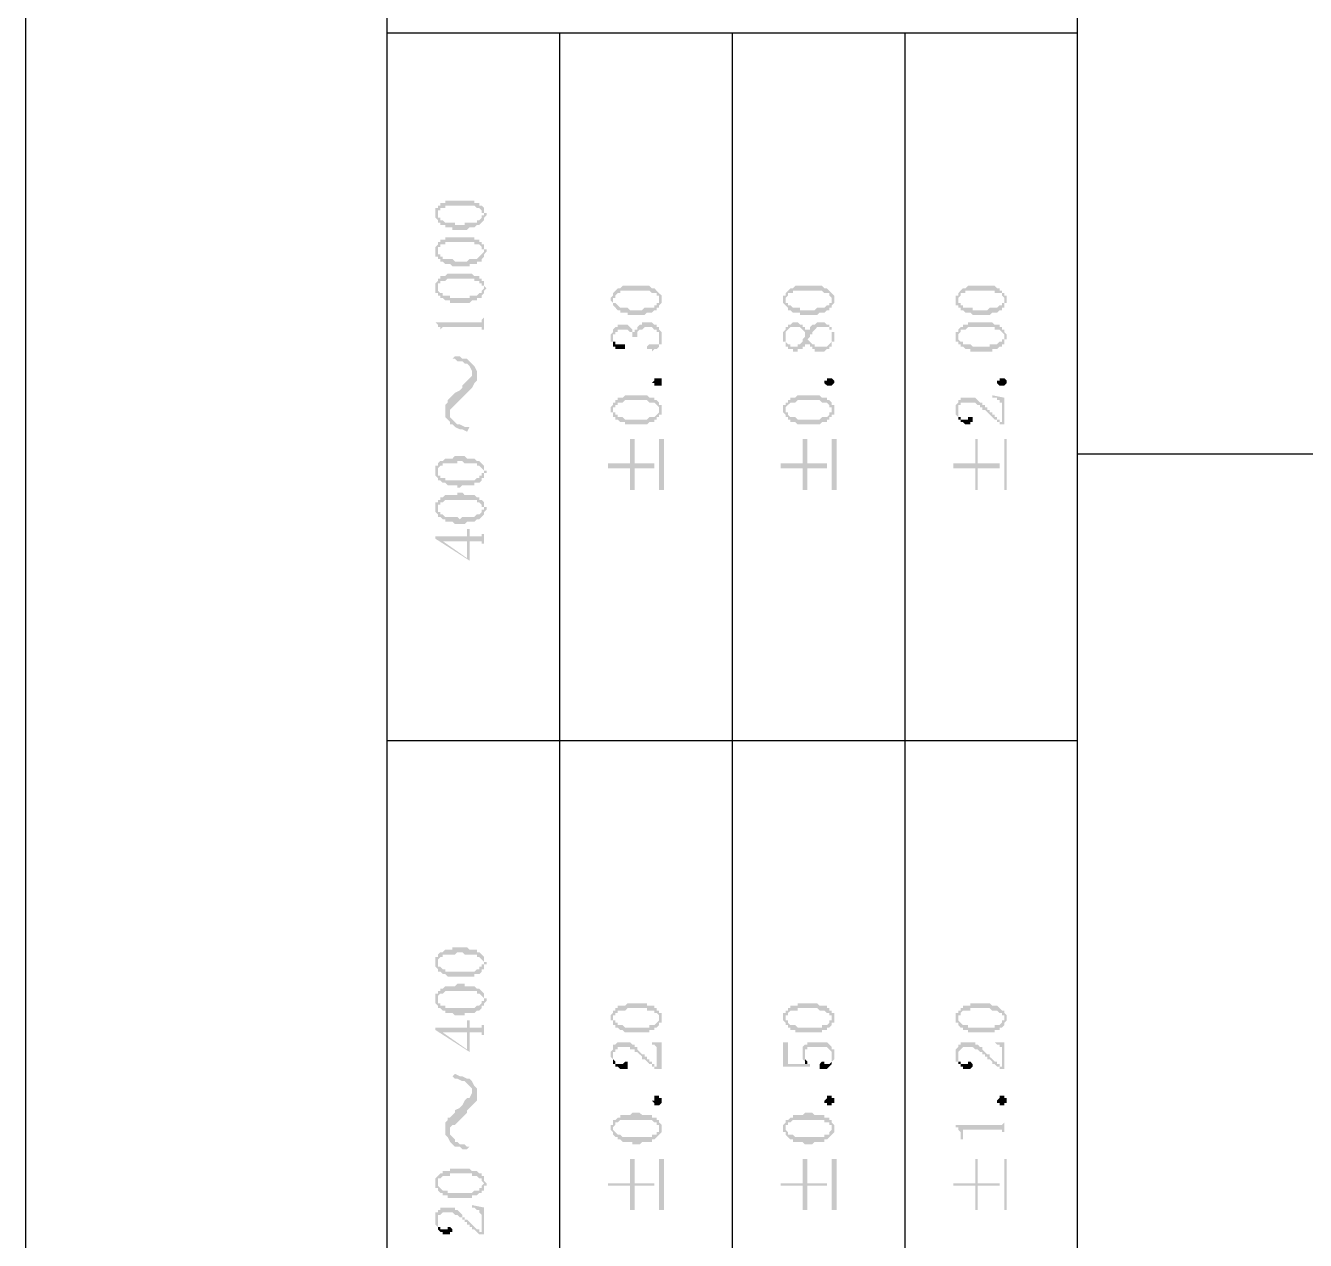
# Model space of a CAD drawing. Header units: inches. Extents: x 3613 to 8393, y -2205 to -794.
# Drawn here: x 3613.22 to 3636.98, y -1768.94 to -1746.4 of the extents above; entities that cross this region are included whole.
import ezdxf

# ---------------------------------------------------------------- set-up
doc = ezdxf.new("R2010")
doc.units = ezdxf.units.IN
doc.header["$MEASUREMENT"] = 0

msp = doc.modelspace()

# ---------------------------------------------------------------- hatches: boundary and pattern name
at = {"transparency": 33554559}
for points in [[(3620.83, -1749.921), (3620.83, -1749.967), (3620.83, -1749.967), (3620.875, -1750.012), (3620.875, -1749.876), (3620.875, -1749.831), (3620.921, -1749.831), (3620.921, -1749.786), (3621.011, -1749.786), (3621.011, -1749.741), (3621.552, -1749.741), (3621.598, -1749.786), (3621.643, -1749.786), (3621.688, -1749.831), (3621.688, -1749.876), (3621.733, -1749.876), (3621.733, -1749.921), (3621.733, -1749.786), (3621.688, -1749.741), (3621.643, -1749.741), (3621.643, -1749.696), (3621.552, -1749.696), (3621.552, -1749.651), (3621.011, -1749.651), (3621.011, -1749.696), (3620.921, -1749.696), (3620.921, -1749.741), (3620.875, -1749.741), (3620.875, -1749.786), (3620.83, -1749.786), (3620.83, -1749.831), (3620.83, -1749.876)], [(3620.875, -1750.012), (3620.875, -1750.057), (3620.921, -1750.057), (3620.921, -1750.102), (3621.011, -1750.102), (3621.011, -1750.147), (3621.146, -1750.147), (3621.146, -1750.192), (3621.417, -1750.192), (3621.462, -1750.147), (3621.552, -1750.147), (3621.598, -1750.102), (3621.643, -1750.102), (3621.688, -1750.057), (3621.688, -1750.057), (3621.733, -1750.012), (3621.733, -1749.967), (3621.733, -1749.967), (3621.778, -1749.921), (3621.778, -1749.876), (3621.733, -1749.876), (3621.733, -1749.831), (3621.733, -1749.786), (3621.733, -1749.921), (3621.688, -1749.921), (3621.688, -1749.967), (3621.688, -1749.967), (3621.643, -1750.012), (3621.598, -1750.012), (3621.598, -1750.057), (3621.372, -1750.057), (3621.372, -1750.102), (3621.191, -1750.102), (3621.191, -1750.057), (3621.011, -1750.057), (3620.966, -1750.012), (3620.921, -1750.012), (3620.921, -1749.967), (3620.875, -1749.967), (3620.875, -1749.921), (3620.875, -1749.921)], [(3620.83, -1750.598), (3620.83, -1750.689), (3620.875, -1750.689), (3620.875, -1750.598), (3620.875, -1750.553), (3620.875, -1750.508), (3620.921, -1750.508), (3620.921, -1750.463), (3621.011, -1750.463), (3621.011, -1750.418), (3621.552, -1750.418), (3621.552, -1750.463), (3621.643, -1750.463), (3621.688, -1750.508), (3621.688, -1750.553), (3621.733, -1750.553), (3621.733, -1750.598), (3621.733, -1750.463), (3621.688, -1750.463), (3621.688, -1750.418), (3621.643, -1750.418), (3621.643, -1750.373), (3621.552, -1750.373), (3621.552, -1750.328), (3621.011, -1750.328), (3621.011, -1750.373), (3620.921, -1750.373), (3620.921, -1750.418), (3620.875, -1750.418), (3620.875, -1750.463), (3620.875, -1750.463), (3620.83, -1750.508), (3620.83, -1750.553), (3620.83, -1750.553)], [(3620.875, -1750.689), (3620.875, -1750.734), (3620.921, -1750.734), (3620.921, -1750.779), (3620.966, -1750.779), (3621.011, -1750.824), (3621.101, -1750.824), (3621.146, -1750.869), (3621.462, -1750.869), (3621.462, -1750.824), (3621.598, -1750.824), (3621.598, -1750.779), (3621.688, -1750.779), (3621.688, -1750.734), (3621.688, -1750.734), (3621.733, -1750.689), (3621.733, -1750.644), (3621.733, -1750.644), (3621.778, -1750.598), (3621.778, -1750.553), (3621.733, -1750.553), (3621.733, -1750.508), (3621.733, -1750.463), (3621.733, -1750.598), (3621.733, -1750.598), (3621.688, -1750.644), (3621.688, -1750.644), (3621.643, -1750.689), (3621.643, -1750.689), (3621.598, -1750.734), (3621.462, -1750.734), (3621.417, -1750.779), (3621.191, -1750.779), (3621.146, -1750.734), (3620.966, -1750.734), (3620.966, -1750.689), (3620.921, -1750.689), (3620.921, -1750.644), (3620.875, -1750.644), (3620.875, -1750.598), (3620.875, -1750.598)], [(3620.83, -1751.275), (3620.83, -1751.321), (3620.83, -1751.366), (3620.875, -1751.366), (3620.875, -1751.411), (3620.875, -1751.275), (3620.875, -1751.23), (3620.875, -1751.185), (3620.921, -1751.185), (3620.921, -1751.14), (3621.011, -1751.14), (3621.056, -1751.095), (3621.552, -1751.095), (3621.552, -1751.14), (3621.643, -1751.14), (3621.643, -1751.185), (3621.688, -1751.185), (3621.688, -1751.23), (3621.733, -1751.23), (3621.733, -1751.275), (3621.733, -1751.14), (3621.688, -1751.14), (3621.688, -1751.095), (3621.643, -1751.095), (3621.643, -1751.05), (3621.552, -1751.05), (3621.507, -1751.005), (3621.056, -1751.005), (3621.011, -1751.05), (3620.921, -1751.05), (3620.921, -1751.095), (3620.875, -1751.095), (3620.875, -1751.14), (3620.875, -1751.14), (3620.83, -1751.185), (3620.83, -1751.23), (3620.83, -1751.23)], [(3620.875, -1751.411), (3620.921, -1751.411), (3620.921, -1751.456), (3620.966, -1751.456), (3621.011, -1751.501), (3621.101, -1751.501), (3621.101, -1751.546), (3621.462, -1751.546), (3621.507, -1751.501), (3621.598, -1751.501), (3621.598, -1751.456), (3621.688, -1751.456), (3621.688, -1751.411), (3621.688, -1751.411), (3621.733, -1751.366), (3621.733, -1751.321), (3621.733, -1751.321), (3621.778, -1751.275), (3621.778, -1751.275), (3621.733, -1751.23), (3621.733, -1751.185), (3621.733, -1751.14), (3621.733, -1751.275), (3621.733, -1751.275), (3621.688, -1751.321), (3621.688, -1751.366), (3621.643, -1751.366), (3621.598, -1751.411), (3621.462, -1751.411), (3621.462, -1751.456), (3621.101, -1751.456), (3621.101, -1751.411), (3620.966, -1751.411), (3620.966, -1751.366), (3620.921, -1751.366), (3620.875, -1751.321), (3620.875, -1751.275), (3620.875, -1751.275)], [(3624.08, -1751.501), (3624.08, -1751.501), (3624.125, -1751.546), (3624.125, -1751.591), (3624.125, -1751.501), (3624.125, -1751.456), (3624.17, -1751.456), (3624.17, -1751.411), (3624.17, -1751.411), (3624.215, -1751.366), (3624.26, -1751.366), (3624.26, -1751.321), (3624.802, -1751.321), (3624.847, -1751.366), (3624.937, -1751.366), (3624.937, -1751.411), (3624.982, -1751.411), (3624.982, -1751.456), (3624.982, -1751.501), (3624.982, -1751.366), (3624.982, -1751.366), (3624.937, -1751.321), (3624.937, -1751.321), (3624.892, -1751.275), (3624.847, -1751.275), (3624.802, -1751.23), (3624.305, -1751.23), (3624.26, -1751.275), (3624.215, -1751.275), (3624.17, -1751.321), (3624.17, -1751.321), (3624.125, -1751.366), (3624.125, -1751.411), (3624.125, -1751.411), (3624.08, -1751.456), (3624.08, -1751.456)], [(3627.284, -1751.501), (3627.284, -1751.546), (3627.329, -1751.591), (3627.329, -1751.501), (3627.329, -1751.456), (3627.329, -1751.456), (3627.374, -1751.411), (3627.374, -1751.366), (3627.465, -1751.366), (3627.465, -1751.321), (3628.006, -1751.321), (3628.051, -1751.366), (3628.142, -1751.366), (3628.142, -1751.411), (3628.142, -1751.411), (3628.187, -1751.456), (3628.187, -1751.501), (3628.187, -1751.366), (3628.187, -1751.366), (3628.142, -1751.321), (3628.142, -1751.321), (3628.097, -1751.275), (3628.051, -1751.275), (3628.006, -1751.23), (3627.51, -1751.23), (3627.465, -1751.275), (3627.42, -1751.275), (3627.374, -1751.321), (3627.374, -1751.321), (3627.329, -1751.366), (3627.329, -1751.411), (3627.284, -1751.411), (3627.284, -1751.456), (3627.284, -1751.456)], [(3630.489, -1751.501), (3630.489, -1751.591), (3630.534, -1751.591), (3630.534, -1751.501), (3630.534, -1751.456), (3630.534, -1751.456), (3630.579, -1751.411), (3630.579, -1751.366), (3630.669, -1751.366), (3630.669, -1751.321), (3631.211, -1751.321), (3631.211, -1751.366), (3631.346, -1751.366), (3631.346, -1751.411), (3631.346, -1751.411), (3631.391, -1751.456), (3631.391, -1751.501), (3631.391, -1751.366), (3631.346, -1751.366), (3631.346, -1751.321), (3631.301, -1751.321), (3631.301, -1751.275), (3631.256, -1751.275), (3631.211, -1751.23), (3630.714, -1751.23), (3630.669, -1751.275), (3630.624, -1751.275), (3630.579, -1751.321), (3630.579, -1751.321), (3630.534, -1751.366), (3630.534, -1751.411), (3630.489, -1751.411), (3630.489, -1751.456), (3630.489, -1751.456)], [(3624.125, -1751.591), (3624.17, -1751.636), (3624.17, -1751.636), (3624.215, -1751.682), (3624.26, -1751.682), (3624.26, -1751.727), (3624.396, -1751.727), (3624.396, -1751.772), (3624.712, -1751.772), (3624.757, -1751.727), (3624.847, -1751.727), (3624.892, -1751.682), (3624.937, -1751.682), (3624.937, -1751.636), (3624.982, -1751.636), (3624.982, -1751.591), (3624.982, -1751.591), (3625.028, -1751.546), (3625.028, -1751.501), (3625.028, -1751.456), (3625.028, -1751.411), (3625.028, -1751.411), (3624.982, -1751.366), (3624.982, -1751.501), (3624.982, -1751.546), (3624.937, -1751.546), (3624.937, -1751.591), (3624.892, -1751.591), (3624.892, -1751.636), (3624.712, -1751.636), (3624.667, -1751.682), (3624.441, -1751.682), (3624.396, -1751.636), (3624.26, -1751.636), (3624.215, -1751.591), (3624.215, -1751.591), (3624.17, -1751.546), (3624.125, -1751.546), (3624.125, -1751.501), (3624.125, -1751.501)], [(3627.329, -1751.591), (3627.374, -1751.636), (3627.374, -1751.682), (3627.42, -1751.682), (3627.465, -1751.727), (3627.6, -1751.727), (3627.6, -1751.772), (3627.916, -1751.772), (3627.961, -1751.727), (3628.051, -1751.727), (3628.097, -1751.682), (3628.142, -1751.682), (3628.142, -1751.636), (3628.187, -1751.636), (3628.187, -1751.591), (3628.187, -1751.591), (3628.232, -1751.546), (3628.232, -1751.501), (3628.232, -1751.456), (3628.232, -1751.411), (3628.232, -1751.411), (3628.187, -1751.366), (3628.187, -1751.501), (3628.187, -1751.546), (3628.142, -1751.546), (3628.142, -1751.591), (3628.097, -1751.591), (3628.051, -1751.636), (3627.916, -1751.636), (3627.871, -1751.682), (3627.6, -1751.682), (3627.6, -1751.636), (3627.465, -1751.636), (3627.42, -1751.591), (3627.374, -1751.591), (3627.374, -1751.546), (3627.329, -1751.546), (3627.329, -1751.501), (3627.329, -1751.501)], [(3630.534, -1751.591), (3630.534, -1751.636), (3630.579, -1751.636), (3630.579, -1751.682), (3630.624, -1751.682), (3630.669, -1751.727), (3630.759, -1751.727), (3630.804, -1751.772), (3631.12, -1751.772), (3631.166, -1751.727), (3631.256, -1751.727), (3631.301, -1751.682), (3631.346, -1751.682), (3631.346, -1751.636), (3631.391, -1751.636), (3631.391, -1751.591), (3631.391, -1751.546), (3631.436, -1751.546), (3631.436, -1751.501), (3631.436, -1751.456), (3631.436, -1751.411), (3631.391, -1751.411), (3631.391, -1751.366), (3631.391, -1751.501), (3631.391, -1751.546), (3631.346, -1751.546), (3631.346, -1751.591), (3631.301, -1751.591), (3631.256, -1751.636), (3631.12, -1751.636), (3631.075, -1751.682), (3630.804, -1751.682), (3630.804, -1751.636), (3630.624, -1751.636), (3630.624, -1751.591), (3630.579, -1751.591), (3630.579, -1751.546), (3630.534, -1751.546), (3630.534, -1751.501), (3630.534, -1751.501)], [(3620.83, -1751.907), (3620.83, -1751.907), (3620.875, -1751.952), (3620.875, -1751.997), (3620.921, -1751.997), (3620.921, -1752.043), (3620.921, -1752.133), (3620.921, -1752.043), (3620.966, -1751.997), (3621.688, -1751.997), (3621.688, -1752.043), (3621.733, -1752.043), (3621.733, -1752.133), (3621.733, -1751.727), (3621.733, -1751.817), (3621.733, -1751.817), (3621.688, -1751.862), (3621.688, -1751.907), (3621.643, -1751.907)], [(3624.08, -1752.178), (3624.08, -1752.268), (3624.125, -1752.268), (3624.125, -1752.313), (3624.125, -1752.178), (3624.125, -1752.133), (3624.17, -1752.133), (3624.17, -1752.088), (3624.215, -1752.088), (3624.215, -1752.043), (3624.396, -1752.043), (3624.441, -1752.088), (3624.486, -1752.088), (3624.486, -1752.133), (3624.486, -1752.178), (3624.531, -1752.178), (3624.531, -1752.268), (3624.531, -1752.178), (3624.576, -1752.178), (3624.576, -1752.133), (3624.576, -1752.088), (3624.576, -1752.088), (3624.621, -1752.043), (3624.667, -1752.043), (3624.712, -1751.997), (3624.847, -1751.997), (3624.892, -1752.043), (3624.937, -1752.043), (3624.937, -1752.088), (3624.982, -1752.088), (3624.982, -1752.133), (3624.982, -1752.223), (3624.982, -1752.043), (3624.982, -1751.997), (3624.937, -1751.997), (3624.937, -1751.952), (3624.892, -1751.952), (3624.847, -1751.907), (3624.667, -1751.907), (3624.667, -1751.952), (3624.621, -1751.952), (3624.576, -1751.997), (3624.576, -1752.043), (3624.531, -1752.043), (3624.531, -1752.133), (3624.531, -1752.088), (3624.486, -1752.088), (3624.486, -1752.043), (3624.486, -1752.043), (3624.441, -1751.997), (3624.441, -1751.997), (3624.396, -1751.952), (3624.215, -1751.952), (3624.215, -1751.997), (3624.17, -1751.997), (3624.125, -1752.043), (3624.125, -1752.088), (3624.125, -1752.088), (3624.08, -1752.133), (3624.08, -1752.133)], [(3627.284, -1752.178), (3627.284, -1752.268), (3627.329, -1752.268), (3627.329, -1752.313), (3627.329, -1752.359), (3627.374, -1752.359), (3627.374, -1752.404), (3627.465, -1752.404), (3627.465, -1752.449), (3627.555, -1752.449), (3627.555, -1752.404), (3627.645, -1752.404), (3627.645, -1752.359), (3627.69, -1752.359), (3627.69, -1752.313), (3627.735, -1752.313), (3627.735, -1752.268), (3627.735, -1752.313), (3627.735, -1752.223), (3627.735, -1752.223), (3627.781, -1752.178), (3627.781, -1752.133), (3627.826, -1752.133), (3627.826, -1752.088), (3627.826, -1752.088), (3627.871, -1752.043), (3627.871, -1752.043), (3627.916, -1751.997), (3628.142, -1751.997), (3628.142, -1752.043), (3628.187, -1752.043), (3628.187, -1752.133), (3628.187, -1752.313), (3628.187, -1752.268), (3628.232, -1752.268), (3628.232, -1752.223), (3628.232, -1752.133), (3628.232, -1752.088), (3628.187, -1752.088), (3628.187, -1752.043), (3628.187, -1751.997), (3628.142, -1751.997), (3628.142, -1751.952), (3628.097, -1751.952), (3628.051, -1751.907), (3627.916, -1751.907), (3627.871, -1751.952), (3627.826, -1751.952), (3627.781, -1751.997), (3627.781, -1752.043), (3627.735, -1752.043), (3627.735, -1752.088), (3627.735, -1752.043), (3627.69, -1752.133), (3627.69, -1752.178), (3627.69, -1752.178), (3627.645, -1752.223), (3627.645, -1752.268), (3627.645, -1752.268), (3627.6, -1752.313), (3627.555, -1752.313), (3627.555, -1752.359), (3627.42, -1752.359), (3627.42, -1752.313), (3627.374, -1752.313), (3627.329, -1752.268), (3627.329, -1752.223), (3627.329, -1752.043), (3627.329, -1752.043), (3627.284, -1752.088), (3627.284, -1752.133), (3627.284, -1752.133)], [(3627.329, -1752.043), (3627.329, -1752.178), (3627.329, -1752.133), (3627.329, -1752.088), (3627.329, -1752.088), (3627.374, -1752.043), (3627.374, -1752.043), (3627.42, -1751.997), (3627.6, -1751.997), (3627.645, -1752.043), (3627.645, -1752.043), (3627.69, -1752.088), (3627.69, -1752.133), (3627.735, -1752.043), (3627.69, -1752.043), (3627.69, -1751.997), (3627.645, -1751.997), (3627.645, -1751.952), (3627.6, -1751.952), (3627.555, -1751.907), (3627.465, -1751.907), (3627.42, -1751.952), (3627.374, -1751.952), (3627.374, -1751.997), (3627.329, -1751.997)], [(3630.489, -1752.178), (3630.489, -1752.223), (3630.489, -1752.268), (3630.534, -1752.268), (3630.534, -1752.313), (3630.534, -1752.178), (3630.534, -1752.133), (3630.534, -1752.133), (3630.579, -1752.088), (3630.579, -1752.043), (3630.669, -1752.043), (3630.714, -1751.997), (3631.211, -1751.997), (3631.211, -1752.043), (3631.301, -1752.043), (3631.346, -1752.088), (3631.346, -1752.088), (3631.391, -1752.133), (3631.391, -1752.178), (3631.391, -1752.043), (3631.346, -1752.043), (3631.346, -1751.997), (3631.301, -1751.997), (3631.301, -1751.952), (3631.211, -1751.952), (3631.166, -1751.907), (3630.714, -1751.907), (3630.714, -1751.952), (3630.624, -1751.952), (3630.624, -1751.997), (3630.579, -1751.997), (3630.534, -1752.043), (3630.534, -1752.088), (3630.489, -1752.088), (3630.489, -1752.133), (3630.489, -1752.133)], [(3624.757, -1752.359), (3624.757, -1752.404), (3624.847, -1752.404), (3624.847, -1752.449), (3624.847, -1752.449), (3624.892, -1752.404), (3624.937, -1752.404), (3624.982, -1752.359), (3624.982, -1752.313), (3625.028, -1752.313), (3625.028, -1752.268), (3625.028, -1752.178), (3625.028, -1752.133), (3625.028, -1752.088), (3625.028, -1752.088), (3624.982, -1752.043), (3624.982, -1752.223), (3624.982, -1752.313), (3624.802, -1752.313)], [(3627.735, -1752.313), (3627.781, -1752.313), (3627.781, -1752.359), (3627.826, -1752.359), (3627.826, -1752.404), (3627.871, -1752.404), (3627.871, -1752.449), (3628.051, -1752.449), (3628.097, -1752.404), (3628.142, -1752.404), (3628.142, -1752.359), (3628.187, -1752.359), (3628.187, -1752.313), (3628.187, -1752.178), (3628.187, -1752.268), (3628.187, -1752.268), (3628.142, -1752.313), (3628.142, -1752.313), (3628.097, -1752.359), (3627.871, -1752.359), (3627.871, -1752.313), (3627.826, -1752.313), (3627.781, -1752.268), (3627.781, -1752.268), (3627.735, -1752.223)], [(3630.534, -1752.313), (3630.579, -1752.313), (3630.579, -1752.359), (3630.624, -1752.359), (3630.669, -1752.404), (3630.759, -1752.404), (3630.759, -1752.449), (3631.166, -1752.449), (3631.166, -1752.404), (3631.256, -1752.404), (3631.301, -1752.359), (3631.346, -1752.359), (3631.346, -1752.313), (3631.391, -1752.313), (3631.391, -1752.268), (3631.391, -1752.223), (3631.436, -1752.223), (3631.436, -1752.178), (3631.436, -1752.133), (3631.436, -1752.133), (3631.391, -1752.088), (3631.391, -1752.043), (3631.391, -1752.178), (3631.391, -1752.223), (3631.346, -1752.223), (3631.346, -1752.268), (3631.301, -1752.268), (3631.256, -1752.313), (3631.12, -1752.313), (3631.12, -1752.359), (3630.804, -1752.359), (3630.759, -1752.313), (3630.624, -1752.313), (3630.624, -1752.268), (3630.579, -1752.268), (3630.534, -1752.223), (3630.534, -1752.178), (3630.534, -1752.178)], [(3624.125, -1752.313), (3624.125, -1752.359), (3624.17, -1752.359), (3624.17, -1752.404), (3624.351, -1752.404), (3624.351, -1752.359), (3624.351, -1752.313), (3624.17, -1752.313), (3624.17, -1752.268), (3624.125, -1752.268), (3624.125, -1752.223), (3624.125, -1752.223)], [(3621.146, -1752.584), (3621.191, -1752.584), (3621.236, -1752.629), (3621.327, -1752.629), (3621.372, -1752.674), (3621.417, -1752.674), (3621.462, -1752.72), (3621.507, -1752.81), (3621.507, -1753.126), (3621.507, -1753.126), (3621.552, -1753.036), (3621.598, -1752.99), (3621.598, -1752.81), (3621.552, -1752.72), (3621.507, -1752.674), (3621.507, -1752.674), (3621.462, -1752.629), (3621.417, -1752.584), (3621.327, -1752.584), (3621.282, -1752.539), (3621.191, -1752.539)], [(3621.011, -1753.577), (3621.011, -1753.667), (3621.056, -1753.713), (3621.101, -1753.758), (3621.101, -1753.577), (3621.101, -1753.532), (3621.146, -1753.487), (3621.191, -1753.442), (3621.236, -1753.397), (3621.282, -1753.351), (3621.327, -1753.306), (3621.372, -1753.261), (3621.417, -1753.216), (3621.417, -1753.216), (3621.462, -1753.171), (3621.507, -1753.126), (3621.507, -1752.855), (3621.507, -1752.9), (3621.462, -1752.945), (3621.417, -1752.99), (3621.372, -1753.036), (3621.327, -1753.081), (3621.327, -1753.126), (3621.282, -1753.171), (3621.191, -1753.216), (3621.191, -1753.216), (3621.146, -1753.261), (3621.101, -1753.306), (3621.056, -1753.351), (3621.056, -1753.397), (3621.011, -1753.442), (3621.011, -1753.487)], [(3625.028, -1753.036), (3625.028, -1753.081), (3624.892, -1753.081), (3624.892, -1753.036), (3624.847, -1753.036), (3624.892, -1752.99), (3624.892, -1752.945), (3625.028, -1752.945), (3625.028, -1752.99), (3625.028, -1753.036)], [(3628.232, -1753.036), (3628.232, -1753.036), (3628.187, -1753.081), (3628.097, -1753.081), (3628.051, -1753.036), (3628.051, -1752.99), (3628.097, -1752.99), (3628.097, -1752.945), (3628.187, -1752.945), (3628.232, -1752.99), (3628.232, -1753.036)], [(3631.436, -1753.036), (3631.436, -1753.036), (3631.391, -1753.081), (3631.301, -1753.081), (3631.256, -1753.036), (3631.256, -1752.99), (3631.301, -1752.99), (3631.301, -1752.945), (3631.391, -1752.945), (3631.436, -1752.99), (3631.436, -1753.036)], [(3624.08, -1753.532), (3624.08, -1753.577), (3624.125, -1753.577), (3624.125, -1753.622), (3624.125, -1753.667), (3624.125, -1753.532), (3624.125, -1753.487), (3624.17, -1753.487), (3624.17, -1753.442), (3624.215, -1753.442), (3624.215, -1753.397), (3624.305, -1753.397), (3624.351, -1753.351), (3624.757, -1753.351), (3624.802, -1753.397), (3624.892, -1753.397), (3624.937, -1753.442), (3624.937, -1753.442), (3624.982, -1753.487), (3624.982, -1753.532), (3624.982, -1753.397), (3624.982, -1753.397), (3624.937, -1753.351), (3624.892, -1753.351), (3624.892, -1753.306), (3624.802, -1753.306), (3624.757, -1753.261), (3624.351, -1753.261), (3624.305, -1753.306), (3624.215, -1753.306), (3624.215, -1753.351), (3624.17, -1753.351), (3624.17, -1753.397), (3624.125, -1753.397), (3624.125, -1753.442), (3624.125, -1753.442), (3624.08, -1753.487), (3624.08, -1753.487)], [(3627.284, -1753.532), (3627.284, -1753.577), (3627.284, -1753.577), (3627.329, -1753.622), (3627.329, -1753.667), (3627.329, -1753.532), (3627.329, -1753.487), (3627.329, -1753.487), (3627.374, -1753.442), (3627.374, -1753.442), (3627.42, -1753.397), (3627.51, -1753.397), (3627.555, -1753.351), (3627.961, -1753.351), (3628.006, -1753.397), (3628.097, -1753.397), (3628.142, -1753.442), (3628.142, -1753.487), (3628.187, -1753.487), (3628.187, -1753.532), (3628.187, -1753.397), (3628.187, -1753.397), (3628.142, -1753.351), (3628.097, -1753.351), (3628.097, -1753.306), (3628.006, -1753.306), (3627.961, -1753.261), (3627.555, -1753.261), (3627.51, -1753.306), (3627.42, -1753.306), (3627.42, -1753.351), (3627.374, -1753.351), (3627.374, -1753.397), (3627.329, -1753.397), (3627.329, -1753.442), (3627.284, -1753.442), (3627.284, -1753.487), (3627.284, -1753.487)], [(3630.489, -1753.532), (3630.489, -1753.577), (3630.489, -1753.622), (3630.489, -1753.622), (3630.534, -1753.667), (3630.534, -1753.532), (3630.534, -1753.442), (3630.579, -1753.442), (3630.579, -1753.397), (3630.85, -1753.397), (3630.895, -1753.442), (3630.94, -1753.442), (3630.94, -1753.487), (3630.985, -1753.487), (3630.985, -1753.532), (3631.03, -1753.532), (3631.075, -1753.577), (3631.075, -1753.577), (3631.12, -1753.622), (3631.12, -1753.622), (3631.166, -1753.667), (3631.166, -1753.667), (3631.211, -1753.713), (3631.256, -1753.713), (3631.256, -1753.758), (3631.301, -1753.758), (3631.301, -1753.803), (3631.346, -1753.803), (3631.346, -1753.758), (3631.301, -1753.758), (3631.301, -1753.713), (3631.256, -1753.713), (3631.256, -1753.667), (3631.211, -1753.667), (3631.211, -1753.622), (3631.166, -1753.622), (3631.166, -1753.577), (3631.12, -1753.577), (3631.12, -1753.532), (3631.075, -1753.532), (3631.075, -1753.487), (3631.03, -1753.487), (3631.03, -1753.442), (3630.985, -1753.442), (3630.985, -1753.397), (3630.94, -1753.397), (3630.895, -1753.351), (3630.895, -1753.351), (3630.85, -1753.306), (3630.579, -1753.306), (3630.579, -1753.351), (3630.534, -1753.351), (3630.534, -1753.397), (3630.534, -1753.397), (3630.489, -1753.442), (3630.489, -1753.487), (3630.489, -1753.487)], [(3631.166, -1753.261), (3631.166, -1753.306), (3631.256, -1753.306), (3631.256, -1753.351), (3631.301, -1753.351), (3631.301, -1753.397), (3631.346, -1753.397), (3631.346, -1753.803), (3631.391, -1753.803), (3631.391, -1753.306)], [(3621.101, -1753.758), (3621.101, -1753.803), (3621.146, -1753.803), (3621.191, -1753.848), (3621.282, -1753.893), (3621.327, -1753.893), (3621.417, -1753.938), (3621.462, -1753.848), (3621.372, -1753.848), (3621.282, -1753.803), (3621.236, -1753.803), (3621.191, -1753.758), (3621.191, -1753.758), (3621.146, -1753.713), (3621.101, -1753.667), (3621.101, -1753.577)], [(3624.125, -1753.667), (3624.17, -1753.667), (3624.17, -1753.713), (3624.215, -1753.713), (3624.26, -1753.758), (3624.351, -1753.758), (3624.351, -1753.803), (3624.757, -1753.803), (3624.802, -1753.758), (3624.892, -1753.758), (3624.892, -1753.713), (3624.937, -1753.713), (3624.937, -1753.667), (3624.982, -1753.667), (3624.982, -1753.622), (3625.028, -1753.622), (3625.028, -1753.577), (3625.028, -1753.532), (3625.028, -1753.487), (3625.028, -1753.442), (3624.982, -1753.442), (3624.982, -1753.397), (3624.982, -1753.532), (3624.982, -1753.577), (3624.982, -1753.577), (3624.937, -1753.622), (3624.937, -1753.622), (3624.892, -1753.667), (3624.802, -1753.667), (3624.757, -1753.713), (3624.351, -1753.713), (3624.305, -1753.667), (3624.215, -1753.667), (3624.215, -1753.622), (3624.17, -1753.622), (3624.17, -1753.577), (3624.125, -1753.577), (3624.125, -1753.532), (3624.125, -1753.532)], [(3627.329, -1753.667), (3627.374, -1753.667), (3627.374, -1753.713), (3627.42, -1753.713), (3627.42, -1753.758), (3627.51, -1753.758), (3627.555, -1753.803), (3627.961, -1753.803), (3628.006, -1753.758), (3628.097, -1753.758), (3628.097, -1753.713), (3628.142, -1753.713), (3628.142, -1753.667), (3628.187, -1753.667), (3628.187, -1753.622), (3628.232, -1753.622), (3628.232, -1753.577), (3628.232, -1753.532), (3628.232, -1753.487), (3628.232, -1753.442), (3628.187, -1753.442), (3628.187, -1753.397), (3628.187, -1753.532), (3628.187, -1753.577), (3628.142, -1753.577), (3628.142, -1753.622), (3628.142, -1753.622), (3628.097, -1753.667), (3628.006, -1753.667), (3627.961, -1753.713), (3627.555, -1753.713), (3627.51, -1753.667), (3627.42, -1753.667), (3627.374, -1753.622), (3627.374, -1753.577), (3627.329, -1753.577), (3627.329, -1753.532), (3627.329, -1753.532)], [(3630.534, -1753.667), (3630.534, -1753.713), (3630.579, -1753.713), (3630.579, -1753.758), (3630.624, -1753.758), (3630.669, -1753.803), (3630.759, -1753.803), (3630.759, -1753.758), (3630.804, -1753.758), (3630.804, -1753.713), (3630.804, -1753.667), (3630.714, -1753.667), (3630.714, -1753.713), (3630.579, -1753.713), (3630.579, -1753.667), (3630.534, -1753.667), (3630.534, -1753.622), (3630.534, -1753.532)], [(3624.035, -1754.525), (3624.035, -1754.615), (3624.441, -1754.615), (3624.441, -1755.021), (3624.531, -1755.021), (3624.531, -1754.615), (3624.892, -1754.615), (3624.892, -1754.525), (3624.531, -1754.525), (3624.531, -1754.074), (3624.441, -1754.074), (3624.441, -1754.525)], [(3625.073, -1755.021), (3625.073, -1754.074), (3624.982, -1754.074), (3624.982, -1755.021)], [(3627.239, -1754.525), (3627.239, -1754.615), (3627.645, -1754.615), (3627.645, -1755.021), (3627.735, -1755.021), (3627.735, -1754.615), (3628.097, -1754.615), (3628.097, -1754.525), (3627.735, -1754.525), (3627.735, -1754.074), (3627.645, -1754.074), (3627.645, -1754.525)], [(3628.277, -1755.021), (3628.277, -1754.074), (3628.187, -1754.074), (3628.187, -1755.021)], [(3630.443, -1754.525), (3630.443, -1754.615), (3630.85, -1754.615), (3630.85, -1755.021), (3630.895, -1755.021), (3630.895, -1754.615), (3631.301, -1754.615), (3631.301, -1754.525), (3630.895, -1754.525), (3630.895, -1754.074), (3630.85, -1754.074), (3630.85, -1754.525)], [(3631.436, -1755.021), (3631.436, -1754.074), (3631.391, -1754.074), (3631.391, -1755.021)], [(3620.83, -1754.66), (3620.83, -1754.705), (3620.83, -1754.751), (3620.83, -1754.751), (3620.875, -1754.796), (3620.875, -1754.66), (3620.875, -1754.615), (3620.875, -1754.615), (3620.921, -1754.57), (3620.966, -1754.57), (3620.966, -1754.525), (3621.236, -1754.525), (3621.236, -1754.48), (3621.327, -1754.48), (3621.372, -1754.525), (3621.598, -1754.525), (3621.598, -1754.57), (3621.643, -1754.57), (3621.688, -1754.615), (3621.688, -1754.615), (3621.733, -1754.66), (3621.733, -1754.57), (3621.688, -1754.525), (3621.688, -1754.525), (3621.643, -1754.48), (3621.598, -1754.48), (3621.552, -1754.435), (3621.417, -1754.435), (3621.372, -1754.389), (3621.191, -1754.389), (3621.146, -1754.435), (3621.011, -1754.435), (3620.966, -1754.48), (3620.921, -1754.48), (3620.875, -1754.525), (3620.875, -1754.57), (3620.83, -1754.57), (3620.83, -1754.615)], [(3620.875, -1754.796), (3620.875, -1754.841), (3620.921, -1754.841), (3620.966, -1754.886), (3621.011, -1754.886), (3621.056, -1754.931), (3621.236, -1754.931), (3621.236, -1754.976), (3621.282, -1754.976), (3621.327, -1754.931), (3621.552, -1754.931), (3621.552, -1754.886), (3621.643, -1754.886), (3621.688, -1754.841), (3621.688, -1754.796), (3621.733, -1754.796), (3621.733, -1754.751), (3621.733, -1754.705), (3621.778, -1754.705), (3621.778, -1754.66), (3621.733, -1754.66), (3621.733, -1754.615), (3621.733, -1754.57), (3621.733, -1754.705), (3621.688, -1754.705), (3621.688, -1754.751), (3621.643, -1754.751), (3621.643, -1754.796), (3621.598, -1754.796), (3621.552, -1754.841), (3621.011, -1754.841), (3621.011, -1754.796), (3620.921, -1754.796), (3620.921, -1754.751), (3620.875, -1754.751), (3620.875, -1754.705), (3620.875, -1754.66)], [(3620.83, -1755.337), (3620.83, -1755.382), (3620.83, -1755.428), (3620.83, -1755.428), (3620.875, -1755.473), (3620.875, -1755.337), (3620.875, -1755.292), (3620.921, -1755.292), (3620.921, -1755.247), (3620.966, -1755.247), (3621.011, -1755.202), (3621.598, -1755.202), (3621.598, -1755.247), (3621.643, -1755.247), (3621.688, -1755.292), (3621.688, -1755.337), (3621.733, -1755.337), (3621.733, -1755.247), (3621.688, -1755.202), (3621.643, -1755.202), (3621.643, -1755.157), (3621.598, -1755.157), (3621.552, -1755.112), (3621.372, -1755.112), (3621.327, -1755.066), (3621.236, -1755.066), (3621.236, -1755.112), (3621.011, -1755.112), (3620.966, -1755.157), (3620.921, -1755.157), (3620.921, -1755.202), (3620.875, -1755.202), (3620.875, -1755.247), (3620.83, -1755.247), (3620.83, -1755.292)], [(3620.875, -1755.473), (3620.875, -1755.518), (3620.921, -1755.518), (3620.966, -1755.563), (3621.011, -1755.563), (3621.011, -1755.608), (3621.146, -1755.608), (3621.191, -1755.653), (3621.372, -1755.653), (3621.417, -1755.608), (3621.552, -1755.608), (3621.598, -1755.563), (3621.643, -1755.563), (3621.688, -1755.518), (3621.688, -1755.518), (3621.733, -1755.473), (3621.733, -1755.428), (3621.733, -1755.428), (3621.778, -1755.382), (3621.778, -1755.337), (3621.733, -1755.337), (3621.733, -1755.292), (3621.733, -1755.247), (3621.733, -1755.382), (3621.688, -1755.382), (3621.688, -1755.428), (3621.688, -1755.428), (3621.643, -1755.473), (3621.598, -1755.473), (3621.552, -1755.518), (3621.327, -1755.518), (3621.282, -1755.563), (3621.282, -1755.563), (3621.236, -1755.518), (3621.011, -1755.518), (3620.966, -1755.473), (3620.921, -1755.473), (3620.921, -1755.428), (3620.875, -1755.428), (3620.875, -1755.382), (3620.875, -1755.337)], [(3620.83, -1755.879), (3620.83, -1755.924), (3621.462, -1756.33), (3621.462, -1755.969), (3621.688, -1755.969), (3621.688, -1756.014), (3621.733, -1756.014), (3621.733, -1756.105), (3621.733, -1755.743), (3621.733, -1755.834), (3621.688, -1755.834), (3621.688, -1755.879), (3621.462, -1755.879), (3621.462, -1755.743), (3621.417, -1755.743), (3621.417, -1756.285), (3620.966, -1755.969), (3620.966, -1755.969)], [(3620.83, -1755.879), (3620.966, -1755.969), (3621.417, -1755.969), (3621.417, -1756.285), (3621.417, -1755.879)], [(3620.83, -1763.777), (3620.83, -1763.822), (3620.83, -1763.867), (3620.83, -1763.867), (3620.875, -1763.912), (3620.875, -1763.777), (3620.875, -1763.732), (3620.875, -1763.732), (3620.921, -1763.687), (3620.966, -1763.687), (3620.966, -1763.642), (3621.191, -1763.642), (3621.236, -1763.596), (3621.327, -1763.596), (3621.372, -1763.642), (3621.598, -1763.642), (3621.598, -1763.687), (3621.643, -1763.687), (3621.688, -1763.732), (3621.688, -1763.732), (3621.733, -1763.777), (3621.733, -1763.687), (3621.688, -1763.642), (3621.688, -1763.642), (3621.643, -1763.596), (3621.598, -1763.596), (3621.598, -1763.551), (3621.462, -1763.551), (3621.417, -1763.506), (3621.146, -1763.506), (3621.146, -1763.551), (3621.011, -1763.551), (3620.966, -1763.596), (3620.921, -1763.596), (3620.875, -1763.642), (3620.875, -1763.687), (3620.83, -1763.687), (3620.83, -1763.732)], [(3620.875, -1763.912), (3620.875, -1763.958), (3620.921, -1763.958), (3620.966, -1764.003), (3621.011, -1764.003), (3621.056, -1764.048), (3621.552, -1764.048), (3621.552, -1764.003), (3621.643, -1764.003), (3621.688, -1763.958), (3621.688, -1763.912), (3621.733, -1763.912), (3621.733, -1763.867), (3621.733, -1763.822), (3621.778, -1763.822), (3621.778, -1763.777), (3621.733, -1763.777), (3621.733, -1763.732), (3621.733, -1763.687), (3621.733, -1763.822), (3621.688, -1763.822), (3621.688, -1763.867), (3621.643, -1763.867), (3621.643, -1763.912), (3621.598, -1763.912), (3621.552, -1763.958), (3621.011, -1763.958), (3621.011, -1763.912), (3620.966, -1763.912), (3620.921, -1763.867), (3620.875, -1763.867), (3620.875, -1763.822), (3620.875, -1763.777)], [(3620.83, -1764.454), (3620.83, -1764.499), (3620.83, -1764.544), (3620.83, -1764.544), (3620.875, -1764.589), (3620.875, -1764.454), (3620.875, -1764.409), (3620.875, -1764.409), (3620.921, -1764.364), (3620.966, -1764.364), (3621.011, -1764.319), (3621.598, -1764.319), (3621.598, -1764.364), (3621.643, -1764.364), (3621.688, -1764.409), (3621.688, -1764.409), (3621.733, -1764.454), (3621.733, -1764.364), (3621.688, -1764.319), (3621.688, -1764.319), (3621.643, -1764.273), (3621.598, -1764.273), (3621.552, -1764.228), (3621.372, -1764.228), (3621.372, -1764.183), (3621.236, -1764.183), (3621.191, -1764.228), (3621.011, -1764.228), (3620.966, -1764.273), (3620.921, -1764.273), (3620.921, -1764.319), (3620.875, -1764.319), (3620.875, -1764.364), (3620.83, -1764.364), (3620.83, -1764.409)], [(3620.875, -1764.589), (3620.875, -1764.634), (3620.921, -1764.634), (3620.966, -1764.68), (3621.011, -1764.68), (3621.011, -1764.725), (3621.146, -1764.725), (3621.191, -1764.77), (3621.372, -1764.77), (3621.372, -1764.725), (3621.552, -1764.725), (3621.598, -1764.68), (3621.643, -1764.68), (3621.688, -1764.634), (3621.688, -1764.589), (3621.733, -1764.589), (3621.733, -1764.544), (3621.733, -1764.544), (3621.778, -1764.499), (3621.778, -1764.454), (3621.733, -1764.454), (3621.733, -1764.409), (3621.733, -1764.364), (3621.733, -1764.499), (3621.688, -1764.499), (3621.688, -1764.544), (3621.688, -1764.544), (3621.643, -1764.589), (3621.598, -1764.589), (3621.552, -1764.634), (3621.011, -1764.634), (3621.011, -1764.589), (3620.921, -1764.589), (3620.921, -1764.544), (3620.875, -1764.544), (3620.875, -1764.499), (3620.875, -1764.454)], [(3624.08, -1764.815), (3624.08, -1764.86), (3624.125, -1764.86), (3624.125, -1764.905), (3624.125, -1764.95), (3624.125, -1764.815), (3624.125, -1764.77), (3624.17, -1764.77), (3624.17, -1764.725), (3624.215, -1764.725), (3624.215, -1764.68), (3624.351, -1764.68), (3624.396, -1764.634), (3624.757, -1764.634), (3624.757, -1764.68), (3624.892, -1764.68), (3624.892, -1764.725), (3624.937, -1764.725), (3624.982, -1764.77), (3624.982, -1764.815), (3624.982, -1764.68), (3624.937, -1764.68), (3624.937, -1764.634), (3624.892, -1764.634), (3624.892, -1764.589), (3624.757, -1764.589), (3624.757, -1764.544), (3624.396, -1764.544), (3624.351, -1764.589), (3624.215, -1764.589), (3624.215, -1764.634), (3624.17, -1764.634), (3624.17, -1764.68), (3624.125, -1764.68), (3624.125, -1764.725), (3624.125, -1764.725), (3624.08, -1764.77)], [(3627.284, -1764.815), (3627.284, -1764.86), (3627.284, -1764.86), (3627.329, -1764.905), (3627.329, -1764.95), (3627.329, -1764.815), (3627.329, -1764.77), (3627.374, -1764.77), (3627.374, -1764.725), (3627.374, -1764.725), (3627.42, -1764.68), (3627.555, -1764.68), (3627.555, -1764.634), (3627.916, -1764.634), (3627.961, -1764.68), (3628.051, -1764.68), (3628.097, -1764.725), (3628.142, -1764.725), (3628.142, -1764.77), (3628.187, -1764.77), (3628.187, -1764.815), (3628.187, -1764.68), (3628.142, -1764.68), (3628.142, -1764.634), (3628.097, -1764.634), (3628.097, -1764.589), (3627.961, -1764.589), (3627.916, -1764.544), (3627.555, -1764.544), (3627.555, -1764.589), (3627.42, -1764.589), (3627.42, -1764.634), (3627.374, -1764.634), (3627.374, -1764.68), (3627.329, -1764.68), (3627.329, -1764.725), (3627.284, -1764.725)], [(3630.489, -1764.815), (3630.489, -1764.86), (3630.489, -1764.905), (3630.534, -1764.905), (3630.534, -1764.95), (3630.534, -1764.815), (3630.534, -1764.77), (3630.579, -1764.77), (3630.579, -1764.725), (3630.579, -1764.725), (3630.624, -1764.68), (3630.759, -1764.68), (3630.759, -1764.634), (3631.12, -1764.634), (3631.166, -1764.68), (3631.256, -1764.68), (3631.301, -1764.725), (3631.346, -1764.725), (3631.346, -1764.77), (3631.391, -1764.77), (3631.391, -1764.815), (3631.391, -1764.68), (3631.346, -1764.68), (3631.301, -1764.634), (3631.301, -1764.634), (3631.256, -1764.589), (3631.166, -1764.589), (3631.12, -1764.544), (3630.759, -1764.544), (3630.759, -1764.589), (3630.624, -1764.589), (3630.624, -1764.634), (3630.579, -1764.634), (3630.579, -1764.68), (3630.534, -1764.68), (3630.534, -1764.725), (3630.489, -1764.725)], [(3624.125, -1764.95), (3624.17, -1764.95), (3624.17, -1764.996), (3624.215, -1764.996), (3624.26, -1765.041), (3624.305, -1765.041), (3624.351, -1765.086), (3624.802, -1765.086), (3624.802, -1765.041), (3624.892, -1765.041), (3624.892, -1764.996), (3624.937, -1764.996), (3624.982, -1764.95), (3624.982, -1764.905), (3625.028, -1764.905), (3625.028, -1764.86), (3625.028, -1764.815), (3625.028, -1764.77), (3625.028, -1764.725), (3624.982, -1764.725), (3624.982, -1764.68), (3624.982, -1764.86), (3624.982, -1764.86), (3624.937, -1764.905), (3624.937, -1764.905), (3624.892, -1764.95), (3624.802, -1764.95), (3624.802, -1764.996), (3624.351, -1764.996), (3624.305, -1764.95), (3624.215, -1764.95), (3624.215, -1764.905), (3624.17, -1764.905), (3624.17, -1764.86), (3624.125, -1764.86), (3624.125, -1764.815)], [(3627.329, -1764.95), (3627.374, -1764.95), (3627.374, -1764.996), (3627.42, -1764.996), (3627.42, -1765.041), (3627.51, -1765.041), (3627.51, -1765.086), (3628.006, -1765.086), (3628.006, -1765.041), (3628.097, -1765.041), (3628.097, -1764.996), (3628.142, -1764.996), (3628.187, -1764.95), (3628.187, -1764.905), (3628.232, -1764.905), (3628.232, -1764.86), (3628.232, -1764.815), (3628.232, -1764.77), (3628.232, -1764.725), (3628.187, -1764.725), (3628.187, -1764.68), (3628.187, -1764.86), (3628.142, -1764.86), (3628.142, -1764.905), (3628.142, -1764.905), (3628.097, -1764.95), (3628.006, -1764.95), (3628.006, -1764.996), (3627.555, -1764.996), (3627.51, -1764.95), (3627.42, -1764.95), (3627.374, -1764.905), (3627.374, -1764.86), (3627.329, -1764.86), (3627.329, -1764.815)], [(3630.534, -1764.95), (3630.534, -1764.95), (3630.579, -1764.996), (3630.624, -1764.996), (3630.624, -1765.041), (3630.714, -1765.041), (3630.714, -1765.086), (3631.211, -1765.086), (3631.211, -1765.041), (3631.301, -1765.041), (3631.301, -1764.996), (3631.346, -1764.996), (3631.391, -1764.95), (3631.391, -1764.905), (3631.391, -1764.905), (3631.436, -1764.86), (3631.436, -1764.815), (3631.436, -1764.77), (3631.436, -1764.77), (3631.391, -1764.725), (3631.391, -1764.68), (3631.391, -1764.86), (3631.346, -1764.86), (3631.346, -1764.905), (3631.346, -1764.905), (3631.301, -1764.95), (3631.211, -1764.95), (3631.211, -1764.996), (3630.714, -1764.996), (3630.714, -1764.95), (3630.624, -1764.95), (3630.579, -1764.905), (3630.579, -1764.905), (3630.534, -1764.86), (3630.534, -1764.815)], [(3620.83, -1764.996), (3620.83, -1765.041), (3621.462, -1765.447), (3621.462, -1765.086), (3621.688, -1765.086), (3621.688, -1765.131), (3621.733, -1765.131), (3621.733, -1765.221), (3621.733, -1764.86), (3621.733, -1764.95), (3621.688, -1764.95), (3621.688, -1764.996), (3621.462, -1764.996), (3621.462, -1764.86), (3621.417, -1764.86), (3621.417, -1765.402), (3620.966, -1765.086), (3620.966, -1765.086)], [(3620.83, -1764.996), (3620.966, -1765.086), (3621.417, -1765.086), (3621.417, -1765.402), (3621.417, -1764.996)], [(3624.08, -1765.492), (3624.08, -1765.537), (3624.08, -1765.537), (3624.125, -1765.582), (3624.125, -1765.627), (3624.125, -1765.492), (3624.125, -1765.447), (3624.17, -1765.447), (3624.17, -1765.402), (3624.215, -1765.402), (3624.215, -1765.357), (3624.441, -1765.357), (3624.441, -1765.402), (3624.531, -1765.402), (3624.531, -1765.447), (3624.576, -1765.447), (3624.621, -1765.492), (3624.621, -1765.492), (3624.667, -1765.537), (3624.667, -1765.582), (3624.712, -1765.582), (3624.757, -1765.627), (3624.757, -1765.627), (3624.802, -1765.673), (3624.847, -1765.673), (3624.847, -1765.718), (3624.892, -1765.718), (3624.892, -1765.763), (3624.937, -1765.763), (3624.937, -1765.718), (3624.892, -1765.718), (3624.892, -1765.673), (3624.847, -1765.673), (3624.847, -1765.627), (3624.802, -1765.627), (3624.802, -1765.582), (3624.757, -1765.582), (3624.757, -1765.537), (3624.712, -1765.537), (3624.712, -1765.492), (3624.667, -1765.492), (3624.621, -1765.447), (3624.621, -1765.447), (3624.576, -1765.402), (3624.576, -1765.357), (3624.531, -1765.357), (3624.531, -1765.311), (3624.486, -1765.311), (3624.441, -1765.266), (3624.215, -1765.266), (3624.17, -1765.311), (3624.125, -1765.311), (3624.125, -1765.357), (3624.125, -1765.402), (3624.125, -1765.402), (3624.08, -1765.447)], [(3624.802, -1765.266), (3624.847, -1765.266), (3624.847, -1765.311), (3624.892, -1765.311), (3624.937, -1765.357), (3624.937, -1765.763), (3625.028, -1765.763), (3625.028, -1765.266)], [(3627.284, -1765.266), (3627.284, -1765.718), (3627.781, -1765.718), (3627.781, -1765.673), (3627.374, -1765.673), (3627.374, -1765.266)], [(3627.645, -1765.492), (3627.645, -1765.537), (3627.645, -1765.582), (3627.645, -1765.582), (3627.69, -1765.627), (3627.69, -1765.492), (3627.69, -1765.447), (3627.69, -1765.402), (3627.735, -1765.402), (3627.735, -1765.357), (3628.097, -1765.357), (3628.142, -1765.402), (3628.142, -1765.402), (3628.187, -1765.447), (3628.187, -1765.627), (3628.187, -1765.627), (3628.232, -1765.582), (3628.232, -1765.537), (3628.232, -1765.447), (3628.232, -1765.402), (3628.187, -1765.402), (3628.187, -1765.357), (3628.187, -1765.357), (3628.142, -1765.311), (3628.142, -1765.311), (3628.097, -1765.266), (3627.735, -1765.266), (3627.735, -1765.311), (3627.69, -1765.311), (3627.645, -1765.357), (3627.645, -1765.402), (3627.645, -1765.447)], [(3630.489, -1765.492), (3630.489, -1765.537), (3630.489, -1765.627), (3630.534, -1765.627), (3630.534, -1765.492), (3630.534, -1765.447), (3630.534, -1765.447), (3630.579, -1765.402), (3630.579, -1765.402), (3630.624, -1765.357), (3630.804, -1765.357), (3630.85, -1765.402), (3630.895, -1765.402), (3630.94, -1765.447), (3630.985, -1765.447), (3630.985, -1765.492), (3631.03, -1765.492), (3631.03, -1765.537), (3631.075, -1765.537), (3631.075, -1765.582), (3631.12, -1765.582), (3631.166, -1765.627), (3631.166, -1765.673), (3631.211, -1765.673), (3631.256, -1765.718), (3631.301, -1765.718), (3631.301, -1765.763), (3631.346, -1765.763), (3631.346, -1765.718), (3631.301, -1765.718), (3631.301, -1765.673), (3631.256, -1765.673), (3631.256, -1765.627), (3631.211, -1765.627), (3631.166, -1765.582), (3631.166, -1765.582), (3631.12, -1765.537), (3631.12, -1765.492), (3631.075, -1765.492), (3631.03, -1765.447), (3631.03, -1765.447), (3630.985, -1765.402), (3630.985, -1765.357), (3630.94, -1765.357), (3630.895, -1765.311), (3630.85, -1765.311), (3630.85, -1765.266), (3630.579, -1765.266), (3630.579, -1765.311), (3630.534, -1765.311), (3630.534, -1765.357), (3630.534, -1765.357), (3630.489, -1765.402)], [(3631.166, -1765.266), (3631.211, -1765.266), (3631.256, -1765.311), (3631.301, -1765.311), (3631.301, -1765.357), (3631.346, -1765.357), (3631.346, -1765.763), (3631.391, -1765.763), (3631.391, -1765.266)], [(3627.69, -1765.627), (3627.69, -1765.673), (3627.735, -1765.673), (3627.735, -1765.627), (3627.735, -1765.627), (3627.69, -1765.582), (3627.69, -1765.537), (3627.69, -1765.492)], [(3624.125, -1765.627), (3624.125, -1765.673), (3624.17, -1765.673), (3624.17, -1765.718), (3624.215, -1765.718), (3624.26, -1765.763), (3624.396, -1765.763), (3624.396, -1765.673), (3624.396, -1765.627), (3624.351, -1765.627), (3624.305, -1765.673), (3624.17, -1765.673), (3624.17, -1765.627), (3624.17, -1765.627), (3624.125, -1765.582), (3624.125, -1765.537), (3624.125, -1765.537)], [(3627.961, -1765.718), (3627.961, -1765.763), (3628.097, -1765.763), (3628.142, -1765.718), (3628.142, -1765.718), (3628.187, -1765.673), (3628.187, -1765.537), (3628.187, -1765.582), (3628.187, -1765.627), (3628.187, -1765.627), (3628.142, -1765.673), (3628.051, -1765.673), (3628.051, -1765.627), (3628.006, -1765.627), (3627.961, -1765.673), (3627.961, -1765.673)], [(3630.534, -1765.627), (3630.534, -1765.673), (3630.579, -1765.673), (3630.579, -1765.718), (3630.624, -1765.718), (3630.624, -1765.763), (3630.759, -1765.763), (3630.804, -1765.718), (3630.804, -1765.673), (3630.804, -1765.673), (3630.759, -1765.627), (3630.714, -1765.627), (3630.714, -1765.673), (3630.579, -1765.673), (3630.579, -1765.627), (3630.534, -1765.627), (3630.534, -1765.582), (3630.534, -1765.537), (3630.534, -1765.537)], [(3621.146, -1765.898), (3621.191, -1765.943), (3621.236, -1765.943), (3621.327, -1765.988), (3621.372, -1765.988), (3621.417, -1766.034), (3621.417, -1766.034), (3621.462, -1766.079), (3621.507, -1766.124), (3621.507, -1766.44), (3621.507, -1766.44), (3621.552, -1766.395), (3621.598, -1766.35), (3621.598, -1766.124), (3621.552, -1766.079), (3621.507, -1765.988), (3621.507, -1765.988), (3621.462, -1765.943), (3621.417, -1765.943), (3621.327, -1765.898), (3621.282, -1765.898), (3621.191, -1765.853)], [(3621.011, -1766.891), (3621.011, -1766.981), (3621.056, -1767.026), (3621.101, -1767.117), (3621.101, -1766.936), (3621.101, -1766.846), (3621.146, -1766.801), (3621.191, -1766.801), (3621.236, -1766.756), (3621.282, -1766.711), (3621.327, -1766.665), (3621.372, -1766.62), (3621.417, -1766.575), (3621.417, -1766.53), (3621.462, -1766.485), (3621.507, -1766.44), (3621.507, -1766.169), (3621.507, -1766.214), (3621.462, -1766.304), (3621.417, -1766.304), (3621.372, -1766.35), (3621.327, -1766.44), (3621.327, -1766.44), (3621.282, -1766.485), (3621.191, -1766.53), (3621.191, -1766.575), (3621.146, -1766.62), (3621.101, -1766.665), (3621.056, -1766.665), (3621.056, -1766.711), (3621.011, -1766.756), (3621.011, -1766.846)], [(3625.028, -1766.35), (3625.028, -1766.395), (3625.028, -1766.395), (3624.982, -1766.44), (3624.892, -1766.44), (3624.892, -1766.395), (3624.892, -1766.395), (3624.847, -1766.35), (3624.892, -1766.35), (3624.892, -1766.304), (3624.892, -1766.259), (3624.982, -1766.259), (3624.982, -1766.304), (3625.028, -1766.304), (3625.028, -1766.35)], [(3628.232, -1766.35), (3628.232, -1766.395), (3628.187, -1766.395), (3628.187, -1766.44), (3628.097, -1766.44), (3628.097, -1766.395), (3628.051, -1766.395), (3628.051, -1766.35), (3628.051, -1766.35), (3628.097, -1766.304), (3628.097, -1766.259), (3628.187, -1766.259), (3628.187, -1766.304), (3628.232, -1766.304), (3628.232, -1766.35)], [(3631.436, -1766.35), (3631.436, -1766.395), (3631.391, -1766.395), (3631.391, -1766.44), (3631.301, -1766.44), (3631.301, -1766.395), (3631.256, -1766.395), (3631.256, -1766.35), (3631.256, -1766.35), (3631.301, -1766.304), (3631.301, -1766.259), (3631.391, -1766.259), (3631.391, -1766.304), (3631.436, -1766.304), (3631.436, -1766.35)], [(3624.08, -1766.846), (3624.08, -1766.891), (3624.08, -1766.891), (3624.125, -1766.936), (3624.125, -1766.981), (3624.125, -1766.846), (3624.125, -1766.846), (3624.17, -1766.801), (3624.17, -1766.756), (3624.215, -1766.756), (3624.26, -1766.711), (3624.847, -1766.711), (3624.892, -1766.756), (3624.937, -1766.756), (3624.937, -1766.801), (3624.982, -1766.801), (3624.982, -1766.846), (3624.982, -1766.711), (3624.937, -1766.711), (3624.937, -1766.665), (3624.847, -1766.665), (3624.847, -1766.62), (3624.667, -1766.62), (3624.621, -1766.575), (3624.486, -1766.575), (3624.441, -1766.62), (3624.26, -1766.62), (3624.26, -1766.665), (3624.215, -1766.665), (3624.17, -1766.711), (3624.125, -1766.711), (3624.125, -1766.756), (3624.125, -1766.801), (3624.08, -1766.801)], [(3627.284, -1766.846), (3627.284, -1766.891), (3627.284, -1766.936), (3627.329, -1766.936), (3627.329, -1766.981), (3627.329, -1766.846), (3627.329, -1766.801), (3627.374, -1766.801), (3627.374, -1766.756), (3627.42, -1766.756), (3627.465, -1766.711), (3628.051, -1766.711), (3628.051, -1766.756), (3628.142, -1766.756), (3628.142, -1766.801), (3628.187, -1766.801), (3628.187, -1766.846), (3628.187, -1766.711), (3628.142, -1766.711), (3628.142, -1766.665), (3628.051, -1766.665), (3628.051, -1766.62), (3627.871, -1766.62), (3627.826, -1766.575), (3627.69, -1766.575), (3627.645, -1766.62), (3627.465, -1766.62), (3627.465, -1766.665), (3627.42, -1766.665), (3627.374, -1766.711), (3627.329, -1766.711), (3627.329, -1766.756), (3627.329, -1766.756), (3627.284, -1766.801)], [(3630.489, -1766.801), (3630.489, -1766.846), (3630.534, -1766.846), (3630.534, -1766.891), (3630.534, -1766.891), (3630.579, -1766.936), (3630.579, -1767.072), (3630.624, -1767.072), (3630.624, -1766.936), (3630.624, -1766.891), (3631.346, -1766.891), (3631.346, -1766.936), (3631.391, -1766.936), (3631.391, -1767.072), (3631.391, -1766.665), (3631.391, -1766.756), (3631.391, -1766.756), (3631.346, -1766.801), (3631.301, -1766.801)], [(3621.101, -1767.117), (3621.101, -1767.117), (3621.146, -1767.162), (3621.191, -1767.207), (3621.282, -1767.207), (3621.327, -1767.252), (3621.417, -1767.252), (3621.462, -1767.207), (3621.417, -1767.207), (3621.372, -1767.162), (3621.282, -1767.162), (3621.236, -1767.117), (3621.191, -1767.117), (3621.191, -1767.072), (3621.146, -1767.026), (3621.101, -1766.981), (3621.101, -1766.936)], [(3624.125, -1766.981), (3624.17, -1767.026), (3624.215, -1767.026), (3624.215, -1767.072), (3624.26, -1767.072), (3624.305, -1767.117), (3624.486, -1767.117), (3624.486, -1767.162), (3624.621, -1767.162), (3624.667, -1767.117), (3624.847, -1767.117), (3624.847, -1767.072), (3624.892, -1767.072), (3624.937, -1767.026), (3624.937, -1767.026), (3624.982, -1766.981), (3624.982, -1766.981), (3625.028, -1766.936), (3625.028, -1766.846), (3625.028, -1766.801), (3625.028, -1766.801), (3624.982, -1766.756), (3624.982, -1766.891), (3624.982, -1766.936), (3624.937, -1766.936), (3624.937, -1766.981), (3624.847, -1766.981), (3624.847, -1767.026), (3624.305, -1767.026), (3624.26, -1766.981), (3624.215, -1766.981), (3624.17, -1766.936), (3624.17, -1766.936), (3624.125, -1766.891), (3624.125, -1766.846)], [(3627.329, -1766.981), (3627.374, -1767.026), (3627.374, -1767.026), (3627.42, -1767.072), (3627.465, -1767.072), (3627.465, -1767.117), (3627.645, -1767.117), (3627.69, -1767.162), (3627.826, -1767.162), (3627.871, -1767.117), (3628.051, -1767.117), (3628.051, -1767.072), (3628.097, -1767.072), (3628.142, -1767.026), (3628.142, -1767.026), (3628.187, -1766.981), (3628.187, -1766.981), (3628.232, -1766.936), (3628.232, -1766.846), (3628.232, -1766.801), (3628.232, -1766.801), (3628.187, -1766.756), (3628.187, -1766.891), (3628.187, -1766.891), (3628.142, -1766.936), (3628.142, -1766.981), (3628.051, -1766.981), (3628.051, -1767.026), (3627.51, -1767.026), (3627.465, -1766.981), (3627.374, -1766.981), (3627.374, -1766.936), (3627.374, -1766.936), (3627.329, -1766.891), (3627.329, -1766.846)], [(3620.83, -1767.884), (3620.83, -1767.929), (3620.83, -1767.974), (3620.875, -1767.974), (3620.875, -1768.019), (3620.875, -1767.884), (3620.875, -1767.839), (3620.875, -1767.794), (3620.921, -1767.794), (3620.966, -1767.749), (3621.101, -1767.749), (3621.101, -1767.703), (3621.507, -1767.703), (3621.507, -1767.749), (3621.598, -1767.749), (3621.643, -1767.794), (3621.688, -1767.794), (3621.688, -1767.839), (3621.688, -1767.839), (3621.733, -1767.884), (3621.733, -1767.749), (3621.688, -1767.749), (3621.688, -1767.703), (3621.643, -1767.703), (3621.598, -1767.658), (3621.507, -1767.658), (3621.462, -1767.613), (3621.101, -1767.613), (3621.101, -1767.658), (3620.966, -1767.658), (3620.966, -1767.703), (3620.921, -1767.703), (3620.875, -1767.749), (3620.875, -1767.749), (3620.83, -1767.794), (3620.83, -1767.839), (3620.83, -1767.839)], [(3624.035, -1767.884), (3624.035, -1767.929), (3624.441, -1767.929), (3624.441, -1768.38), (3624.531, -1768.38), (3624.531, -1767.929), (3624.892, -1767.929), (3624.892, -1767.884), (3624.531, -1767.884), (3624.531, -1767.433), (3624.441, -1767.433), (3624.441, -1767.884)], [(3625.073, -1768.38), (3625.073, -1767.433), (3624.982, -1767.433), (3624.982, -1768.38)], [(3627.239, -1767.884), (3627.239, -1767.929), (3627.645, -1767.929), (3627.645, -1768.38), (3627.735, -1768.38), (3627.735, -1767.929), (3628.097, -1767.929), (3628.097, -1767.884), (3627.735, -1767.884), (3627.735, -1767.433), (3627.645, -1767.433), (3627.645, -1767.884)], [(3628.277, -1768.38), (3628.277, -1767.433), (3628.187, -1767.433), (3628.187, -1768.38)], [(3630.443, -1767.884), (3630.443, -1767.929), (3630.85, -1767.929), (3630.85, -1768.38), (3630.895, -1768.38), (3630.895, -1767.929), (3631.301, -1767.929), (3631.301, -1767.884), (3630.895, -1767.884), (3630.895, -1767.433), (3630.85, -1767.433), (3630.85, -1767.884)], [(3631.436, -1768.38), (3631.436, -1767.433), (3631.391, -1767.433), (3631.391, -1768.38)], [(3620.875, -1768.019), (3620.875, -1768.019), (3620.921, -1768.065), (3620.966, -1768.065), (3620.966, -1768.11), (3621.056, -1768.11), (3621.056, -1768.155), (3621.507, -1768.155), (3621.507, -1768.11), (3621.598, -1768.11), (3621.643, -1768.065), (3621.688, -1768.065), (3621.688, -1768.019), (3621.733, -1768.019), (3621.733, -1767.974), (3621.733, -1767.929), (3621.778, -1767.929), (3621.778, -1767.884), (3621.778, -1767.884), (3621.733, -1767.839), (3621.733, -1767.794), (3621.733, -1767.749), (3621.733, -1767.884), (3621.733, -1767.884), (3621.688, -1767.929), (3621.688, -1767.974), (3621.643, -1767.974), (3621.643, -1768.019), (3621.552, -1768.019), (3621.507, -1768.065), (3621.056, -1768.065), (3621.056, -1768.019), (3620.966, -1768.019), (3620.921, -1767.974), (3620.921, -1767.974), (3620.875, -1767.929), (3620.875, -1767.884)], [(3620.83, -1768.561), (3620.83, -1768.606), (3620.83, -1768.651), (3620.83, -1768.651), (3620.875, -1768.696), (3620.875, -1768.561), (3620.875, -1768.516), (3620.875, -1768.471), (3620.921, -1768.471), (3620.966, -1768.426), (3621.146, -1768.426), (3621.191, -1768.471), (3621.236, -1768.471), (3621.282, -1768.516), (3621.327, -1768.516), (3621.327, -1768.561), (3621.372, -1768.561), (3621.372, -1768.606), (3621.417, -1768.606), (3621.417, -1768.651), (3621.462, -1768.651), (3621.462, -1768.696), (3621.507, -1768.696), (3621.507, -1768.742), (3621.552, -1768.742), (3621.598, -1768.787), (3621.598, -1768.787), (3621.643, -1768.832), (3621.688, -1768.832), (3621.688, -1768.787), (3621.643, -1768.787), (3621.643, -1768.742), (3621.598, -1768.742), (3621.552, -1768.696), (3621.552, -1768.696), (3621.507, -1768.651), (3621.507, -1768.651), (3621.462, -1768.606), (3621.462, -1768.606), (3621.417, -1768.561), (3621.372, -1768.561), (3621.372, -1768.516), (3621.327, -1768.516), (3621.327, -1768.471), (3621.282, -1768.426), (3621.282, -1768.426), (3621.236, -1768.38), (3621.191, -1768.38), (3621.191, -1768.335), (3620.921, -1768.335), (3620.921, -1768.38), (3620.875, -1768.38), (3620.875, -1768.426), (3620.83, -1768.426), (3620.83, -1768.471)], [(3621.507, -1768.29), (3621.507, -1768.335), (3621.552, -1768.335), (3621.598, -1768.38), (3621.643, -1768.38), (3621.643, -1768.426), (3621.643, -1768.426), (3621.688, -1768.471), (3621.688, -1768.832), (3621.733, -1768.832), (3621.733, -1768.335)], [(3620.875, -1768.696), (3620.875, -1768.742), (3620.875, -1768.742), (3620.921, -1768.787), (3620.966, -1768.787), (3620.966, -1768.832), (3621.101, -1768.832), (3621.101, -1768.787), (3621.146, -1768.787), (3621.146, -1768.742), (3621.146, -1768.742), (3621.101, -1768.696), (3621.056, -1768.696), (3621.056, -1768.742), (3620.921, -1768.742), (3620.921, -1768.696), (3620.875, -1768.696), (3620.875, -1768.651), (3620.875, -1768.606), (3620.875, -1768.606)]]:
    msp.add_hatch(color=256, dxfattribs=at).paths.add_polyline_path(points)

# ---------------------------------------------------------------- linework, layer by layer
for p, q in [((3619.928, -1574.144), (3619.928, -1860.885)), ((3632.745, -1754.346), (4029.183, -1754.346))]:
    msp.add_line(p, q)
msp.add_lwpolyline([(4033.221, -1865.144), (4033.221, -1568.144), (3613.221, -1568.144), (3613.221, -1865.144)], close=True)
for points in [[(3632.745, -1574.144), (3632.745, -1860.885)], [(3619.928, -1746.536), (3632.745, -1746.536)], [(3623.132, -1746.536), (3623.132, -1839.554)], [(3626.336, -1746.536), (3626.336, -1839.554)], [(3629.541, -1746.536), (3629.541, -1839.554)], [(3619.928, -1759.67), (3632.745, -1759.67)]]:
    msp.add_lwpolyline(points)

doc.saveas('drawing.dxf')
